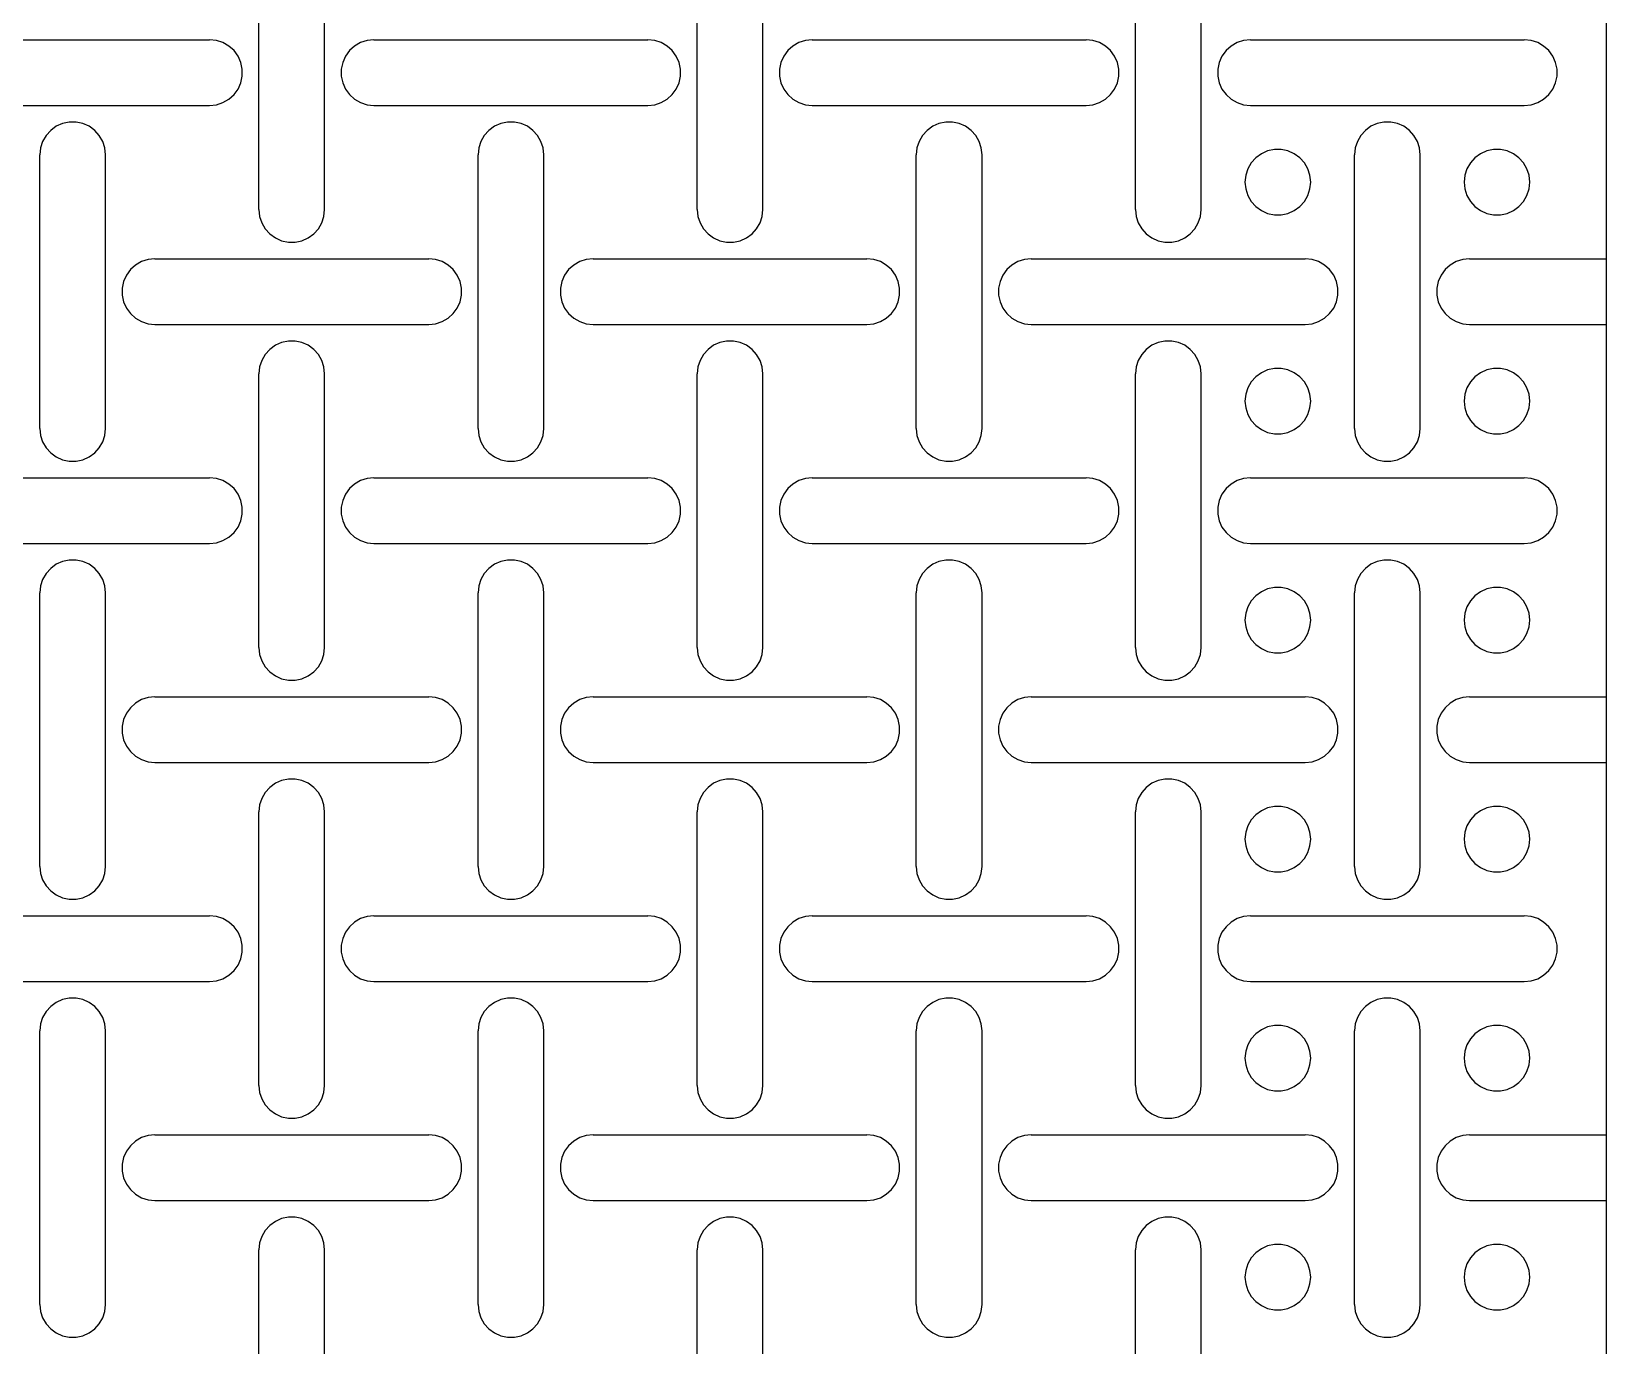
# Model space of a CAD drawing. Extents: x 88 to 484, y 87 to 768.
# Drawn here: x 280.7 to 484.5, y 262.8 to 432.8 of the extents above; entities that cross this region are included whole.
import ezdxf

# ---------------------------------------------------------------- set-up
doc = ezdxf.new("R2010")
doc.units = 0
doc.layers.get('0').update_dxf_attribs({"linetype": 'CONTINUOUS'})

msp = doc.modelspace()

# ---------------------------------------------------------------- linework, layer by layer
at = {"color": 1}
for points in [[(484.473614, 87.365814), (484.473614, 767.680576)], [(310.142958, 409.806661), (310.142958, 445.239719)], [(318.646891, 409.806661), (318.646891, 445.239719)], [(366.835855, 409.806661), (366.835855, 445.239719)], [(375.339787, 409.806661), (375.339787, 445.239719)], [(423.528751, 409.806661), (423.528751, 445.239719)], [(432.032684, 409.806661), (432.032684, 445.239719)], [(268.331947, 431.77516), (303.765005, 431.77516)], [(303.765005, 423.271228), (304.649037, 423.364137), (305.494437, 423.638825), (306.264252, 424.083275), (306.924836, 424.67807), (307.447316, 425.397207), (307.808869, 426.209262), (307.993684, 427.078736), (307.993684, 427.967644), (307.808869, 428.837118), (307.447316, 429.649173), (306.924836, 430.368311), (306.264252, 430.963105), (305.494437, 431.407555), (304.649037, 431.682243), (303.765005, 431.77516)], [(325.024844, 431.77516), (324.140812, 431.682243), (323.295412, 431.407555), (322.525597, 430.963105), (321.86502, 430.368311), (321.342532, 429.649173), (320.98098, 428.837118), (320.796172, 427.967644), (320.796172, 427.078736), (320.98098, 426.209262), (321.342532, 425.397207), (321.86502, 424.67807), (322.525597, 424.083275), (323.295412, 423.638825), (324.140812, 423.364137), (325.024844, 423.271228)], [(325.024844, 431.77516), (360.457901, 431.77516)], [(360.457901, 423.271228), (361.341941, 423.364137), (362.187333, 423.638825), (362.957148, 424.083275), (363.617733, 424.67807), (364.140213, 425.397207), (364.501765, 426.209262), (364.68658, 427.078736), (364.68658, 427.967644), (364.501765, 428.837118), (364.140213, 429.649173), (363.617733, 430.368311), (362.957148, 430.963105), (362.187333, 431.407555), (361.341941, 431.682243), (360.457901, 431.77516)], [(381.71774, 431.77516), (380.833708, 431.682243), (379.988308, 431.407555), (379.218494, 430.963105), (378.557916, 430.368311), (378.035429, 429.649173), (377.673877, 428.837118), (377.489069, 427.967644), (377.489069, 427.078736), (377.673877, 426.209262), (378.035429, 425.397207), (378.557916, 424.67807), (379.218494, 424.083275), (379.988308, 423.638825), (380.833708, 423.364137), (381.71774, 423.271228)], [(381.71774, 431.77516), (417.150805, 431.77516)], [(417.150805, 423.271228), (418.034838, 423.364137), (418.88023, 423.638825), (419.650045, 424.083275), (420.31063, 424.67807), (420.833117, 425.397207), (421.194662, 426.209262), (421.379477, 427.078736), (421.379477, 427.967644), (421.194662, 428.837118), (420.833117, 429.649173), (420.31063, 430.368311), (419.650045, 430.963105), (418.88023, 431.407555), (418.034838, 431.682243), (417.150805, 431.77516)], [(438.410637, 431.77516), (437.526605, 431.682243), (436.681205, 431.407555), (435.911398, 430.963105), (435.250813, 430.368311), (434.728326, 429.649173), (434.366781, 428.837118), (434.181966, 427.967644), (434.181966, 427.078736), (434.366781, 426.209262), (434.728326, 425.397207), (435.250813, 424.67807), (435.911398, 424.083275), (436.681205, 423.638825), (437.526605, 423.364137), (438.410637, 423.271228)], [(438.410637, 431.77516), (473.843702, 431.77516)], [(473.843702, 423.271228), (474.727734, 423.364137), (475.573127, 423.638825), (476.342941, 424.083275), (477.003526, 424.67807), (477.526014, 425.397207), (477.887558, 426.209262), (478.072373, 427.078736), (478.072373, 427.967644), (477.887558, 428.837118), (477.526014, 429.649173), (477.003526, 430.368311), (476.342941, 430.963105), (475.573127, 431.407555), (474.727734, 431.682243), (473.843702, 431.77516)], [(268.331947, 423.271228), (303.765005, 423.271228)], [(325.024844, 423.271228), (360.457901, 423.271228)], [(381.71774, 423.271228), (417.150805, 423.271228)], [(438.410637, 423.271228), (473.843702, 423.271228)], [(290.300446, 416.893274), (290.207529, 417.777307), (289.932841, 418.622706), (289.488391, 419.392514), (288.893596, 420.053098), (288.174459, 420.575586), (287.362404, 420.937131), (286.49293, 421.121946), (285.604022, 421.121946), (284.734548, 420.937131), (283.922493, 420.575586), (283.203356, 420.053098), (282.608561, 419.392514), (282.164111, 418.622706), (281.889423, 417.777307), (281.796506, 416.893274)], [(346.993343, 416.893274), (346.900425, 417.777307), (346.625738, 418.622706), (346.181288, 419.392514), (345.586493, 420.053098), (344.867356, 420.575586), (344.055301, 420.937131), (343.185826, 421.121946), (342.296919, 421.121946), (341.427444, 420.937131), (340.615389, 420.575586), (339.896252, 420.053098), (339.301457, 419.392514), (338.857007, 418.622706), (338.58232, 417.777307), (338.48941, 416.893274)], [(403.686239, 416.893274), (403.593322, 417.777307), (403.318634, 418.622706), (402.874184, 419.392514), (402.27939, 420.053098), (401.560252, 420.575586), (400.748205, 420.937131), (399.878723, 421.121946), (398.989823, 421.121946), (398.120341, 420.937131), (397.308286, 420.575586), (396.589149, 420.053098), (395.994354, 419.392514), (395.549904, 418.622706), (395.275217, 417.777307), (395.182307, 416.893274)], [(460.379136, 416.893274), (460.286218, 417.777307), (460.011531, 418.622706), (459.567081, 419.392514), (458.972294, 420.053098), (458.253149, 420.575586), (457.441102, 420.937131), (456.571619, 421.121946), (455.68272, 421.121946), (454.813237, 420.937131), (454.001183, 420.575586), (453.282045, 420.053098), (452.687258, 419.392514), (452.242801, 418.622706), (451.968121, 417.777307), (451.875203, 416.893274)], [(281.796506, 381.460209), (281.796506, 416.893274)], [(290.300446, 381.460209), (290.300446, 416.893274)], [(338.48941, 381.460209), (338.48941, 416.893274)], [(346.993343, 381.460209), (346.993343, 416.893274)], [(395.182307, 381.460209), (395.182307, 416.893274)], [(403.686239, 381.460209), (403.686239, 416.893274)], [(451.875203, 381.460209), (451.875203, 416.893274)], [(460.379136, 381.460209), (460.379136, 416.893274)], [(310.142958, 409.806661), (310.235875, 408.922629), (310.510563, 408.077229), (310.955013, 407.307414), (311.5498, 406.64683), (312.268945, 406.12435), (313.080992, 405.762797), (313.950474, 405.577982), (314.839374, 405.577982), (315.708856, 405.762797), (316.520911, 406.12435), (317.240048, 406.64683), (317.834836, 407.307414), (318.279293, 408.077229), (318.553973, 408.922629), (318.646891, 409.806661)], [(366.835855, 409.806661), (366.928772, 408.922629), (367.203459, 408.077229), (367.647909, 407.307414), (368.242704, 406.64683), (368.961841, 406.12435), (369.773896, 405.762797), (370.643371, 405.577982), (371.532271, 405.577982), (372.401753, 405.762797), (373.213808, 406.12435), (373.932945, 406.64683), (374.52774, 407.307414), (374.97219, 408.077229), (375.246877, 408.922629), (375.339787, 409.806661)], [(423.528751, 409.806661), (423.621669, 408.922629), (423.896356, 408.077229), (424.340806, 407.307414), (424.935601, 406.64683), (425.654738, 406.12435), (426.466793, 405.762797), (427.336268, 405.577982), (428.225175, 405.577982), (429.09465, 405.762797), (429.906704, 406.12435), (430.625842, 406.64683), (431.220637, 407.307414), (431.665086, 408.077229), (431.939774, 408.922629), (432.032684, 409.806661)], [(296.678392, 403.428708), (295.79436, 403.335791), (294.948967, 403.061111), (294.179152, 402.616653), (293.518568, 402.021866), (292.99608, 401.302729), (292.634535, 400.490674), (292.44972, 399.621192), (292.44972, 398.732292), (292.634535, 397.86281), (292.99608, 397.050762), (293.518568, 396.331618), (294.179152, 395.73683), (294.948967, 395.29238), (295.79436, 395.017693), (296.678392, 394.924775)], [(296.678392, 403.428708), (332.111457, 403.428708)], [(332.111457, 394.924775), (332.995489, 395.017693), (333.840889, 395.29238), (334.610696, 395.73683), (335.271281, 396.331618), (335.793768, 397.050762), (336.155313, 397.86281), (336.340128, 398.732292), (336.340128, 399.621192), (336.155313, 400.490674), (335.793768, 401.302729), (335.271281, 402.021866), (334.610696, 402.616653), (333.840889, 403.061111), (332.995489, 403.335791), (332.111457, 403.428708)], [(353.371296, 403.428708), (352.487256, 403.335791), (351.641864, 403.061111), (350.872049, 402.616653), (350.211464, 402.021866), (349.688977, 401.302729), (349.327432, 400.490674), (349.142617, 399.621192), (349.142617, 398.732292), (349.327432, 397.86281), (349.688977, 397.050762), (350.211464, 396.331618), (350.872049, 395.73683), (351.641864, 395.29238), (352.487256, 395.017693), (353.371296, 394.924775)], [(353.371296, 403.428708), (388.804353, 403.428708)], [(388.804353, 394.924775), (389.688386, 395.017693), (390.533785, 395.29238), (391.3036, 395.73683), (391.964178, 396.331618), (392.486665, 397.050762), (392.848217, 397.86281), (393.033025, 398.732292), (393.033025, 399.621192), (392.848217, 400.490674), (392.486665, 401.302729), (391.964178, 402.021866), (391.3036, 402.616653), (390.533785, 403.061111), (389.688386, 403.335791), (388.804353, 403.428708)], [(410.064192, 403.428708), (409.180153, 403.335791), (408.33476, 403.061111), (407.564946, 402.616653), (406.904361, 402.021866), (406.381881, 401.302729), (406.020329, 400.490674), (405.835514, 399.621192), (405.835514, 398.732292), (406.020329, 397.86281), (406.381881, 397.050762), (406.904361, 396.331618), (407.564946, 395.73683), (408.33476, 395.29238), (409.180153, 395.017693), (410.064192, 394.924775)], [(410.064192, 403.428708), (445.49725, 403.428708)], [(445.49725, 394.924775), (446.381282, 395.017693), (447.226682, 395.29238), (447.996497, 395.73683), (448.657082, 396.331618), (449.179561, 397.050762), (449.541114, 397.86281), (449.725929, 398.732292), (449.725929, 399.621192), (449.541114, 400.490674), (449.179561, 401.302729), (448.657082, 402.021866), (447.996497, 402.616653), (447.226682, 403.061111), (446.381282, 403.335791), (445.49725, 403.428708)], [(466.757089, 403.428708), (465.873057, 403.335791), (465.027657, 403.061111), (464.257842, 402.616653), (463.597257, 402.021866), (463.074778, 401.302729), (462.713225, 400.490674), (462.52841, 399.621192), (462.52841, 398.732292), (462.713225, 397.86281), (463.074778, 397.050762), (463.597257, 396.331618), (464.257842, 395.73683), (465.027657, 395.29238), (465.873057, 395.017693), (466.757089, 394.924775)], [(466.757089, 403.428708), (484.473614, 403.428708)], [(296.678392, 394.924775), (332.111457, 394.924775)], [(353.371296, 394.924775), (388.804353, 394.924775)], [(410.064192, 394.924775), (445.49725, 394.924775)], [(466.757089, 394.924775), (484.473614, 394.924775)], [(318.646891, 388.546822), (318.553973, 389.430855), (318.279293, 390.276254), (317.834836, 391.046069), (317.240048, 391.706654), (316.520911, 392.229134), (315.708856, 392.590686), (314.839374, 392.775501), (313.950474, 392.775501), (313.080992, 392.590686), (312.268945, 392.229134), (311.5498, 391.706654), (310.955013, 391.046069), (310.510563, 390.276254), (310.235875, 389.430855), (310.142958, 388.546822)], [(375.339787, 388.546822), (375.246877, 389.430855), (374.97219, 390.276254), (374.52774, 391.046069), (373.932945, 391.706654), (373.213808, 392.229134), (372.401753, 392.590686), (371.532271, 392.775501), (370.643371, 392.775501), (369.773896, 392.590686), (368.961841, 392.229134), (368.242704, 391.706654), (367.647909, 391.046069), (367.203459, 390.276254), (366.928772, 389.430855), (366.835855, 388.546822)], [(432.032684, 388.546822), (431.939774, 389.430855), (431.665086, 390.276254), (431.220637, 391.046069), (430.625842, 391.706654), (429.906704, 392.229134), (429.09465, 392.590686), (428.225175, 392.775501), (427.336268, 392.775501), (426.466793, 392.590686), (425.654738, 392.229134), (424.935601, 391.706654), (424.340806, 391.046069), (423.896356, 390.276254), (423.621669, 389.430855), (423.528751, 388.546822)], [(310.142958, 353.113765), (310.142958, 388.546822)], [(318.646891, 353.113765), (318.646891, 388.546822)], [(366.835855, 353.113765), (366.835855, 388.546822)], [(375.339787, 353.113765), (375.339787, 388.546822)], [(423.528751, 353.113765), (423.528751, 388.546822)], [(432.032684, 353.113765), (432.032684, 388.546822)], [(281.796506, 381.460209), (281.889423, 380.576177), (282.164111, 379.730785), (282.608561, 378.96097), (283.203356, 378.300385), (283.922493, 377.777898), (284.734548, 377.416353), (285.604022, 377.231538), (286.49293, 377.231538), (287.362404, 377.416353), (288.174459, 377.777898), (288.893596, 378.300385), (289.488391, 378.96097), (289.932841, 379.730785), (290.207529, 380.576177), (290.300446, 381.460209)], [(338.48941, 381.460209), (338.58232, 380.576177), (338.857007, 379.730785), (339.301457, 378.96097), (339.896252, 378.300385), (340.615389, 377.777898), (341.427444, 377.416353), (342.296919, 377.231538), (343.185826, 377.231538), (344.055301, 377.416353), (344.867356, 377.777898), (345.586493, 378.300385), (346.181288, 378.96097), (346.625738, 379.730785), (346.900425, 380.576177), (346.993343, 381.460209)], [(395.182307, 381.460209), (395.275217, 380.576177), (395.549904, 379.730785), (395.994354, 378.96097), (396.589149, 378.300385), (397.308286, 377.777898), (398.120341, 377.416353), (398.989823, 377.231538), (399.878723, 377.231538), (400.748205, 377.416353), (401.560252, 377.777898), (402.27939, 378.300385), (402.874184, 378.96097), (403.318634, 379.730785), (403.593322, 380.576177), (403.686239, 381.460209)], [(451.875203, 381.460209), (451.968121, 380.576177), (452.242801, 379.730785), (452.687258, 378.96097), (453.282045, 378.300385), (454.001183, 377.777898), (454.813237, 377.416353), (455.68272, 377.231538), (456.571619, 377.231538), (457.441102, 377.416353), (458.253149, 377.777898), (458.972294, 378.300385), (459.567081, 378.96097), (460.011531, 379.730785), (460.286218, 380.576177), (460.379136, 381.460209)], [(268.331947, 375.082264), (303.765005, 375.082264)], [(303.765005, 366.578323), (304.649037, 366.671241), (305.494437, 366.945928), (306.264252, 367.390378), (306.924836, 367.985173), (307.447316, 368.70431), (307.808869, 369.516365), (307.993684, 370.38584), (307.993684, 371.274747), (307.808869, 372.144222), (307.447316, 372.956277), (306.924836, 373.675414), (306.264252, 374.270209), (305.494437, 374.714659), (304.649037, 374.989346), (303.765005, 375.082264)], [(325.024844, 375.082264), (324.140812, 374.989346), (323.295412, 374.714659), (322.525597, 374.270209), (321.86502, 373.675414), (321.342532, 372.956277), (320.98098, 372.144222), (320.796172, 371.274747), (320.796172, 370.38584), (320.98098, 369.516365), (321.342532, 368.70431), (321.86502, 367.985173), (322.525597, 367.390378), (323.295412, 366.945928), (324.140812, 366.671241), (325.024844, 366.578323)], [(325.024844, 375.082264), (360.457901, 375.082264)], [(360.457901, 366.578323), (361.341941, 366.671241), (362.187333, 366.945928), (362.957148, 367.390378), (363.617733, 367.985173), (364.140213, 368.70431), (364.501765, 369.516365), (364.68658, 370.38584), (364.68658, 371.274747), (364.501765, 372.144222), (364.140213, 372.956277), (363.617733, 373.675414), (362.957148, 374.270209), (362.187333, 374.714659), (361.341941, 374.989346), (360.457901, 375.082264)], [(381.71774, 375.082264), (380.833708, 374.989346), (379.988308, 374.714659), (379.218494, 374.270209), (378.557916, 373.675414), (378.035429, 372.956277), (377.673877, 372.144222), (377.489069, 371.274747), (377.489069, 370.38584), (377.673877, 369.516365), (378.035429, 368.70431), (378.557916, 367.985173), (379.218494, 367.390378), (379.988308, 366.945928), (380.833708, 366.671241), (381.71774, 366.578323)], [(381.71774, 375.082264), (417.150805, 375.082264)], [(417.150805, 366.578323), (418.034838, 366.671241), (418.88023, 366.945928), (419.650045, 367.390378), (420.31063, 367.985173), (420.833117, 368.70431), (421.194662, 369.516365), (421.379477, 370.38584), (421.379477, 371.274747), (421.194662, 372.144222), (420.833117, 372.956277), (420.31063, 373.675414), (419.650045, 374.270209), (418.88023, 374.714659), (418.034838, 374.989346), (417.150805, 375.082264)], [(438.410637, 375.082264), (437.526605, 374.989346), (436.681205, 374.714659), (435.911398, 374.270209), (435.250813, 373.675414), (434.728326, 372.956277), (434.366781, 372.144222), (434.181966, 371.274747), (434.181966, 370.38584), (434.366781, 369.516365), (434.728326, 368.70431), (435.250813, 367.985173), (435.911398, 367.390378), (436.681205, 366.945928), (437.526605, 366.671241), (438.410637, 366.578323)], [(438.410637, 375.082264), (473.843702, 375.082264)], [(473.843702, 366.578323), (474.727734, 366.671241), (475.573127, 366.945928), (476.342941, 367.390378), (477.003526, 367.985173), (477.526014, 368.70431), (477.887558, 369.516365), (478.072373, 370.38584), (478.072373, 371.274747), (477.887558, 372.144222), (477.526014, 372.956277), (477.003526, 373.675414), (476.342941, 374.270209), (475.573127, 374.714659), (474.727734, 374.989346), (473.843702, 375.082264)], [(268.331947, 366.578323), (303.765005, 366.578323)], [(325.024844, 366.578323), (360.457901, 366.578323)], [(381.71774, 366.578323), (417.150805, 366.578323)], [(438.410637, 366.578323), (473.843702, 366.578323)], [(290.300446, 360.200378), (290.207529, 361.08441), (289.932841, 361.92981), (289.488391, 362.699617), (288.893596, 363.360202), (288.174459, 363.882689), (287.362404, 364.244234), (286.49293, 364.429049), (285.604022, 364.429049), (284.734548, 364.244234), (283.922493, 363.882689), (283.203356, 363.360202), (282.608561, 362.699617), (282.164111, 361.92981), (281.889423, 361.08441), (281.796506, 360.200378)], [(346.993343, 360.200378), (346.900425, 361.08441), (346.625738, 361.92981), (346.181288, 362.699617), (345.586493, 363.360202), (344.867356, 363.882689), (344.055301, 364.244234), (343.185826, 364.429049), (342.296919, 364.429049), (341.427444, 364.244234), (340.615389, 363.882689), (339.896252, 363.360202), (339.301457, 362.699617), (338.857007, 361.92981), (338.58232, 361.08441), (338.48941, 360.200378)], [(403.686239, 360.200378), (403.593322, 361.08441), (403.318634, 361.92981), (402.874184, 362.699617), (402.27939, 363.360202), (401.560252, 363.882689), (400.748205, 364.244234), (399.878723, 364.429049), (398.989823, 364.429049), (398.120341, 364.244234), (397.308286, 363.882689), (396.589149, 363.360202), (395.994354, 362.699617), (395.549904, 361.92981), (395.275217, 361.08441), (395.182307, 360.200378)], [(460.379136, 360.200378), (460.286218, 361.08441), (460.011531, 361.92981), (459.567081, 362.699617), (458.972294, 363.360202), (458.253149, 363.882689), (457.441102, 364.244234), (456.571619, 364.429049), (455.68272, 364.429049), (454.813237, 364.244234), (454.001183, 363.882689), (453.282045, 363.360202), (452.687258, 362.699617), (452.242801, 361.92981), (451.968121, 361.08441), (451.875203, 360.200378)], [(281.796506, 324.767313), (281.796506, 360.200378)], [(290.300446, 324.767313), (290.300446, 360.200378)], [(338.48941, 324.767313), (338.48941, 360.200378)], [(346.993343, 324.767313), (346.993343, 360.200378)], [(395.182307, 324.767313), (395.182307, 360.200378)], [(403.686239, 324.767313), (403.686239, 360.200378)], [(451.875203, 324.767313), (451.875203, 360.200378)], [(460.379136, 324.767313), (460.379136, 360.200378)], [(310.142958, 353.113765), (310.235875, 352.229732), (310.510563, 351.384333), (310.955013, 350.614518), (311.5498, 349.953933), (312.268945, 349.431453), (313.080992, 349.069901), (313.950474, 348.885086), (314.839374, 348.885086), (315.708856, 349.069901), (316.520911, 349.431453), (317.240048, 349.953933), (317.834836, 350.614518), (318.279293, 351.384333), (318.553973, 352.229732), (318.646891, 353.113765)], [(366.835855, 353.113765), (366.928772, 352.229732), (367.203459, 351.384333), (367.647909, 350.614518), (368.242704, 349.953933), (368.961841, 349.431453), (369.773896, 349.069901), (370.643371, 348.885086), (371.532271, 348.885086), (372.401753, 349.069901), (373.213808, 349.431453), (373.932945, 349.953933), (374.52774, 350.614518), (374.97219, 351.384333), (375.246877, 352.229732), (375.339787, 353.113765)], [(423.528751, 353.113765), (423.621669, 352.229732), (423.896356, 351.384333), (424.340806, 350.614518), (424.935601, 349.953933), (425.654738, 349.431453), (426.466793, 349.069901), (427.336268, 348.885086), (428.225175, 348.885086), (429.09465, 349.069901), (429.906704, 349.431453), (430.625842, 349.953933), (431.220637, 350.614518), (431.665086, 351.384333), (431.939774, 352.229732), (432.032684, 353.113765)], [(296.678392, 346.735811), (295.79436, 346.642894), (294.948967, 346.368207), (294.179152, 345.923757), (293.518568, 345.328969), (292.99608, 344.609832), (292.634535, 343.797777), (292.44972, 342.928295), (292.44972, 342.039395), (292.634535, 341.169913), (292.99608, 340.357858), (293.518568, 339.638721), (294.179152, 339.043934), (294.948967, 338.599476), (295.79436, 338.324796), (296.678392, 338.231879)], [(296.678392, 346.735811), (332.111457, 346.735811)], [(332.111457, 338.231879), (332.995489, 338.324796), (333.840889, 338.599476), (334.610696, 339.043934), (335.271281, 339.638721), (335.793768, 340.357858), (336.155313, 341.169913), (336.340128, 342.039395), (336.340128, 342.928295), (336.155313, 343.797777), (335.793768, 344.609832), (335.271281, 345.328969), (334.610696, 345.923757), (333.840889, 346.368207), (332.995489, 346.642894), (332.111457, 346.735811)], [(353.371296, 346.735811), (352.487256, 346.642894), (351.641864, 346.368207), (350.872049, 345.923757), (350.211464, 345.328969), (349.688977, 344.609832), (349.327432, 343.797777), (349.142617, 342.928295), (349.142617, 342.039395), (349.327432, 341.169913), (349.688977, 340.357858), (350.211464, 339.638721), (350.872049, 339.043934), (351.641864, 338.599476), (352.487256, 338.324796), (353.371296, 338.231879)], [(353.371296, 346.735811), (388.804353, 346.735811)], [(388.804353, 338.231879), (389.688386, 338.324796), (390.533785, 338.599476), (391.3036, 339.043934), (391.964178, 339.638721), (392.486665, 340.357858), (392.848217, 341.169913), (393.033025, 342.039395), (393.033025, 342.928295), (392.848217, 343.797777), (392.486665, 344.609832), (391.964178, 345.328969), (391.3036, 345.923757), (390.533785, 346.368207), (389.688386, 346.642894), (388.804353, 346.735811)], [(410.064192, 346.735811), (409.180153, 346.642894), (408.33476, 346.368207), (407.564946, 345.923757), (406.904361, 345.328969), (406.381881, 344.609832), (406.020329, 343.797777), (405.835514, 342.928295), (405.835514, 342.039395), (406.020329, 341.169913), (406.381881, 340.357858), (406.904361, 339.638721), (407.564946, 339.043934), (408.33476, 338.599476), (409.180153, 338.324796), (410.064192, 338.231879)], [(410.064192, 346.735811), (445.49725, 346.735811)], [(445.49725, 338.231879), (446.381282, 338.324796), (447.226682, 338.599476), (447.996497, 339.043934), (448.657082, 339.638721), (449.179561, 340.357858), (449.541114, 341.169913), (449.725929, 342.039395), (449.725929, 342.928295), (449.541114, 343.797777), (449.179561, 344.609832), (448.657082, 345.328969), (447.996497, 345.923757), (447.226682, 346.368207), (446.381282, 346.642894), (445.49725, 346.735811)], [(466.757089, 346.735811), (465.873057, 346.642894), (465.027657, 346.368207), (464.257842, 345.923757), (463.597257, 345.328969), (463.074778, 344.609832), (462.713225, 343.797777), (462.52841, 342.928295), (462.52841, 342.039395), (462.713225, 341.169913), (463.074778, 340.357858), (463.597257, 339.638721), (464.257842, 339.043934), (465.027657, 338.599476), (465.873057, 338.324796), (466.757089, 338.231879)], [(466.757089, 346.735811), (484.473614, 346.735811)], [(296.678392, 338.231879), (332.111457, 338.231879)], [(353.371296, 338.231879), (388.804353, 338.231879)], [(410.064192, 338.231879), (445.49725, 338.231879)], [(466.757089, 338.231879), (484.473614, 338.231879)], [(318.646891, 331.853926), (318.553973, 332.737958), (318.279293, 333.583358), (317.834836, 334.353172), (317.240048, 335.013757), (316.520911, 335.536237), (315.708856, 335.89779), (314.839374, 336.082604), (313.950474, 336.082604), (313.080992, 335.89779), (312.268945, 335.536237), (311.5498, 335.013757), (310.955013, 334.353172), (310.510563, 333.583358), (310.235875, 332.737958), (310.142958, 331.853926)], [(375.339787, 331.853926), (375.246877, 332.737958), (374.97219, 333.583358), (374.52774, 334.353172), (373.932945, 335.013757), (373.213808, 335.536237), (372.401753, 335.89779), (371.532271, 336.082604), (370.643371, 336.082604), (369.773896, 335.89779), (368.961841, 335.536237), (368.242704, 335.013757), (367.647909, 334.353172), (367.203459, 333.583358), (366.928772, 332.737958), (366.835855, 331.853926)], [(432.032684, 331.853926), (431.939774, 332.737958), (431.665086, 333.583358), (431.220637, 334.353172), (430.625842, 335.013757), (429.906704, 335.536237), (429.09465, 335.89779), (428.225175, 336.082604), (427.336268, 336.082604), (426.466793, 335.89779), (425.654738, 335.536237), (424.935601, 335.013757), (424.340806, 334.353172), (423.896356, 333.583358), (423.621669, 332.737958), (423.528751, 331.853926)], [(310.142958, 296.420868), (310.142958, 331.853926)], [(318.646891, 296.420868), (318.646891, 331.853926)], [(366.835855, 296.420868), (366.835855, 331.853926)], [(375.339787, 296.420868), (375.339787, 331.853926)], [(423.528751, 296.420868), (423.528751, 331.853926)], [(432.032684, 296.420868), (432.032684, 331.853926)], [(281.796506, 324.767313), (281.889423, 323.88328), (282.164111, 323.037881), (282.608561, 322.268073), (283.203356, 321.607489), (283.922493, 321.085001), (284.734548, 320.723456), (285.604022, 320.538641), (286.49293, 320.538641), (287.362404, 320.723456), (288.174459, 321.085001), (288.893596, 321.607489), (289.488391, 322.268073), (289.932841, 323.037881), (290.207529, 323.88328), (290.300446, 324.767313)], [(338.48941, 324.767313), (338.58232, 323.88328), (338.857007, 323.037881), (339.301457, 322.268073), (339.896252, 321.607489), (340.615389, 321.085001), (341.427444, 320.723456), (342.296919, 320.538641), (343.185826, 320.538641), (344.055301, 320.723456), (344.867356, 321.085001), (345.586493, 321.607489), (346.181288, 322.268073), (346.625738, 323.037881), (346.900425, 323.88328), (346.993343, 324.767313)], [(395.182307, 324.767313), (395.275217, 323.88328), (395.549904, 323.037881), (395.994354, 322.268073), (396.589149, 321.607489), (397.308286, 321.085001), (398.120341, 320.723456), (398.989823, 320.538641), (399.878723, 320.538641), (400.748205, 320.723456), (401.560252, 321.085001), (402.27939, 321.607489), (402.874184, 322.268073), (403.318634, 323.037881), (403.593322, 323.88328), (403.686239, 324.767313)], [(451.875203, 324.767313), (451.968121, 323.88328), (452.242801, 323.037881), (452.687258, 322.268073), (453.282045, 321.607489), (454.001183, 321.085001), (454.813237, 320.723456), (455.68272, 320.538641), (456.571619, 320.538641), (457.441102, 320.723456), (458.253149, 321.085001), (458.972294, 321.607489), (459.567081, 322.268073), (460.011531, 323.037881), (460.286218, 323.88328), (460.379136, 324.767313)], [(268.331947, 318.389367), (303.765005, 318.389367)], [(303.765005, 309.885427), (304.649037, 309.978344), (305.494437, 310.253032), (306.264252, 310.697482), (306.924836, 311.292276), (307.447316, 312.011414), (307.808869, 312.823469), (307.993684, 313.692943), (307.993684, 314.581851), (307.808869, 315.451325), (307.447316, 316.26338), (306.924836, 316.982517), (306.264252, 317.577312), (305.494437, 318.021762), (304.649037, 318.296449), (303.765005, 318.389367)], [(325.024844, 318.389367), (324.140812, 318.296449), (323.295412, 318.021762), (322.525597, 317.577312), (321.86502, 316.982517), (321.342532, 316.26338), (320.98098, 315.451325), (320.796172, 314.581851), (320.796172, 313.692943), (320.98098, 312.823469), (321.342532, 312.011414), (321.86502, 311.292276), (322.525597, 310.697482), (323.295412, 310.253032), (324.140812, 309.978344), (325.024844, 309.885427)], [(325.024844, 318.389367), (360.457901, 318.389367)], [(360.457901, 309.885427), (361.341941, 309.978344), (362.187333, 310.253032), (362.957148, 310.697482), (363.617733, 311.292276), (364.140213, 312.011414), (364.501765, 312.823469), (364.68658, 313.692943), (364.68658, 314.581851), (364.501765, 315.451325), (364.140213, 316.26338), (363.617733, 316.982517), (362.957148, 317.577312), (362.187333, 318.021762), (361.341941, 318.296449), (360.457901, 318.389367)], [(381.71774, 318.389367), (380.833708, 318.296449), (379.988308, 318.021762), (379.218494, 317.577312), (378.557916, 316.982517), (378.035429, 316.26338), (377.673877, 315.451325), (377.489069, 314.581851), (377.489069, 313.692943), (377.673877, 312.823469), (378.035429, 312.011414), (378.557916, 311.292276), (379.218494, 310.697482), (379.988308, 310.253032), (380.833708, 309.978344), (381.71774, 309.885427)], [(381.71774, 318.389367), (417.150805, 318.389367)], [(417.150805, 309.885427), (418.034838, 309.978344), (418.88023, 310.253032), (419.650045, 310.697482), (420.31063, 311.292276), (420.833117, 312.011414), (421.194662, 312.823469), (421.379477, 313.692943), (421.379477, 314.581851), (421.194662, 315.451325), (420.833117, 316.26338), (420.31063, 316.982517), (419.650045, 317.577312), (418.88023, 318.021762), (418.034838, 318.296449), (417.150805, 318.389367)], [(438.410637, 318.389367), (437.526605, 318.296449), (436.681205, 318.021762), (435.911398, 317.577312), (435.250813, 316.982517), (434.728326, 316.26338), (434.366781, 315.451325), (434.181966, 314.581851), (434.181966, 313.692943), (434.366781, 312.823469), (434.728326, 312.011414), (435.250813, 311.292276), (435.911398, 310.697482), (436.681205, 310.253032), (437.526605, 309.978344), (438.410637, 309.885427)], [(438.410637, 318.389367), (473.843702, 318.389367)], [(473.843702, 309.885427), (474.727734, 309.978344), (475.573127, 310.253032), (476.342941, 310.697482), (477.003526, 311.292276), (477.526014, 312.011414), (477.887558, 312.823469), (478.072373, 313.692943), (478.072373, 314.581851), (477.887558, 315.451325), (477.526014, 316.26338), (477.003526, 316.982517), (476.342941, 317.577312), (475.573127, 318.021762), (474.727734, 318.296449), (473.843702, 318.389367)], [(268.331947, 309.885427), (303.765005, 309.885427)], [(325.024844, 309.885427), (360.457901, 309.885427)], [(381.71774, 309.885427), (417.150805, 309.885427)], [(438.410637, 309.885427), (473.843702, 309.885427)], [(290.300446, 303.507481), (290.207529, 304.391513), (289.932841, 305.236906), (289.488391, 306.00672), (288.893596, 306.667305), (288.174459, 307.189793), (287.362404, 307.551337), (286.49293, 307.736152), (285.604022, 307.736152), (284.734548, 307.551337), (283.922493, 307.189793), (283.203356, 306.667305), (282.608561, 306.00672), (282.164111, 305.236906), (281.889423, 304.391513), (281.796506, 303.507481)], [(346.993343, 303.507481), (346.900425, 304.391513), (346.625738, 305.236906), (346.181288, 306.00672), (345.586493, 306.667305), (344.867356, 307.189793), (344.055301, 307.551337), (343.185826, 307.736152), (342.296919, 307.736152), (341.427444, 307.551337), (340.615389, 307.189793), (339.896252, 306.667305), (339.301457, 306.00672), (338.857007, 305.236906), (338.58232, 304.391513), (338.48941, 303.507481)], [(403.686239, 303.507481), (403.593322, 304.391513), (403.318634, 305.236906), (402.874184, 306.00672), (402.27939, 306.667305), (401.560252, 307.189793), (400.748205, 307.551337), (399.878723, 307.736152), (398.989823, 307.736152), (398.120341, 307.551337), (397.308286, 307.189793), (396.589149, 306.667305), (395.994354, 306.00672), (395.549904, 305.236906), (395.275217, 304.391513), (395.182307, 303.507481)], [(460.379136, 303.507481), (460.286218, 304.391513), (460.011531, 305.236906), (459.567081, 306.00672), (458.972294, 306.667305), (458.253149, 307.189793), (457.441102, 307.551337), (456.571619, 307.736152), (455.68272, 307.736152), (454.813237, 307.551337), (454.001183, 307.189793), (453.282045, 306.667305), (452.687258, 306.00672), (452.242801, 305.236906), (451.968121, 304.391513), (451.875203, 303.507481)], [(281.796506, 268.074416), (281.796506, 303.507481)], [(290.300446, 268.074416), (290.300446, 303.507481)], [(338.48941, 268.074416), (338.48941, 303.507481)], [(346.993343, 268.074416), (346.993343, 303.507481)], [(395.182307, 268.074416), (395.182307, 303.507481)], [(403.686239, 268.074416), (403.686239, 303.507481)], [(451.875203, 268.074416), (451.875203, 303.507481)], [(460.379136, 268.074416), (460.379136, 303.507481)], [(310.142958, 296.420868), (310.235875, 295.536828), (310.510563, 294.691436), (310.955013, 293.921621), (311.5498, 293.261036), (312.268945, 292.738557), (313.080992, 292.377004), (313.950474, 292.192189), (314.839374, 292.192189), (315.708856, 292.377004), (316.520911, 292.738557), (317.240048, 293.261036), (317.834836, 293.921621), (318.279293, 294.691436), (318.553973, 295.536828), (318.646891, 296.420868)], [(366.835855, 296.420868), (366.928772, 295.536828), (367.203459, 294.691436), (367.647909, 293.921621), (368.242704, 293.261036), (368.961841, 292.738557), (369.773896, 292.377004), (370.643371, 292.192189), (371.532271, 292.192189), (372.401753, 292.377004), (373.213808, 292.738557), (373.932945, 293.261036), (374.52774, 293.921621), (374.97219, 294.691436), (375.246877, 295.536828), (375.339787, 296.420868)], [(423.528751, 296.420868), (423.621669, 295.536828), (423.896356, 294.691436), (424.340806, 293.921621), (424.935601, 293.261036), (425.654738, 292.738557), (426.466793, 292.377004), (427.336268, 292.192189), (428.225175, 292.192189), (429.09465, 292.377004), (429.906704, 292.738557), (430.625842, 293.261036), (431.220637, 293.921621), (431.665086, 294.691436), (431.939774, 295.536828), (432.032684, 296.420868)], [(296.678392, 290.042915), (295.79436, 289.949997), (294.948967, 289.67531), (294.179152, 289.23086), (293.518568, 288.636065), (292.99608, 287.916928), (292.634535, 287.104881), (292.44972, 286.235398), (292.44972, 285.346499), (292.634535, 284.477016), (292.99608, 283.664962), (293.518568, 282.945824), (294.179152, 282.351037), (294.948967, 281.90658), (295.79436, 281.631892), (296.678392, 281.538982)], [(296.678392, 290.042915), (332.111457, 290.042915)], [(332.111457, 281.538982), (332.995489, 281.631892), (333.840889, 281.90658), (334.610696, 282.351037), (335.271281, 282.945824), (335.793768, 283.664962), (336.155313, 284.477016), (336.340128, 285.346499), (336.340128, 286.235398), (336.155313, 287.104881), (335.793768, 287.916928), (335.271281, 288.636065), (334.610696, 289.23086), (333.840889, 289.67531), (332.995489, 289.949997), (332.111457, 290.042915)], [(353.371296, 290.042915), (352.487256, 289.949997), (351.641864, 289.67531), (350.872049, 289.23086), (350.211464, 288.636065), (349.688977, 287.916928), (349.327432, 287.104881), (349.142617, 286.235398), (349.142617, 285.346499), (349.327432, 284.477016), (349.688977, 283.664962), (350.211464, 282.945824), (350.872049, 282.351037), (351.641864, 281.90658), (352.487256, 281.631892), (353.371296, 281.538982)], [(353.371296, 290.042915), (388.804353, 290.042915)], [(388.804353, 281.538982), (389.688386, 281.631892), (390.533785, 281.90658), (391.3036, 282.351037), (391.964178, 282.945824), (392.486665, 283.664962), (392.848217, 284.477016), (393.033025, 285.346499), (393.033025, 286.235398), (392.848217, 287.104881), (392.486665, 287.916928), (391.964178, 288.636065), (391.3036, 289.23086), (390.533785, 289.67531), (389.688386, 289.949997), (388.804353, 290.042915)], [(410.064192, 290.042915), (409.180153, 289.949997), (408.33476, 289.67531), (407.564946, 289.23086), (406.904361, 288.636065), (406.381881, 287.916928), (406.020329, 287.104881), (405.835514, 286.235398), (405.835514, 285.346499), (406.020329, 284.477016), (406.381881, 283.664962), (406.904361, 282.945824), (407.564946, 282.351037), (408.33476, 281.90658), (409.180153, 281.631892), (410.064192, 281.538982)], [(410.064192, 290.042915), (445.49725, 290.042915)], [(445.49725, 281.538982), (446.381282, 281.631892), (447.226682, 281.90658), (447.996497, 282.351037), (448.657082, 282.945824), (449.179561, 283.664962), (449.541114, 284.477016), (449.725929, 285.346499), (449.725929, 286.235398), (449.541114, 287.104881), (449.179561, 287.916928), (448.657082, 288.636065), (447.996497, 289.23086), (447.226682, 289.67531), (446.381282, 289.949997), (445.49725, 290.042915)], [(466.757089, 290.042915), (465.873057, 289.949997), (465.027657, 289.67531), (464.257842, 289.23086), (463.597257, 288.636065), (463.074778, 287.916928), (462.713225, 287.104881), (462.52841, 286.235398), (462.52841, 285.346499), (462.713225, 284.477016), (463.074778, 283.664962), (463.597257, 282.945824), (464.257842, 282.351037), (465.027657, 281.90658), (465.873057, 281.631892), (466.757089, 281.538982)], [(466.757089, 290.042915), (484.473614, 290.042915)], [(296.678392, 281.538982), (332.111457, 281.538982)], [(353.371296, 281.538982), (388.804353, 281.538982)], [(410.064192, 281.538982), (445.49725, 281.538982)], [(466.757089, 281.538982), (484.473614, 281.538982)], [(318.646891, 275.161029), (318.553973, 276.045061), (318.279293, 276.890461), (317.834836, 277.660276), (317.240048, 278.320853), (316.520911, 278.843341), (315.708856, 279.204893), (314.839374, 279.3897), (313.950474, 279.3897), (313.080992, 279.204893), (312.268945, 278.843341), (311.5498, 278.320853), (310.955013, 277.660276), (310.510563, 276.890461), (310.235875, 276.045061), (310.142958, 275.161029)], [(375.339787, 275.161029), (375.246877, 276.045061), (374.97219, 276.890461), (374.52774, 277.660276), (373.932945, 278.320853), (373.213808, 278.843341), (372.401753, 279.204893), (371.532271, 279.3897), (370.643371, 279.3897), (369.773896, 279.204893), (368.961841, 278.843341), (368.242704, 278.320853), (367.647909, 277.660276), (367.203459, 276.890461), (366.928772, 276.045061), (366.835855, 275.161029)], [(432.032684, 275.161029), (431.939774, 276.045061), (431.665086, 276.890461), (431.220637, 277.660276), (430.625842, 278.320853), (429.906704, 278.843341), (429.09465, 279.204893), (428.225175, 279.3897), (427.336268, 279.3897), (426.466793, 279.204893), (425.654738, 278.843341), (424.935601, 278.320853), (424.340806, 277.660276), (423.896356, 276.890461), (423.621669, 276.045061), (423.528751, 275.161029)], [(310.142958, 239.727972), (310.142958, 275.161029)], [(318.646891, 239.727972), (318.646891, 275.161029)], [(366.835855, 239.727972), (366.835855, 275.161029)], [(375.339787, 239.727972), (375.339787, 275.161029)], [(423.528751, 239.727972), (423.528751, 275.161029)], [(432.032684, 239.727972), (432.032684, 275.161029)], [(281.796506, 268.074416), (281.889423, 267.190384), (282.164111, 266.344984), (282.608561, 265.575177), (283.203356, 264.914592), (283.922493, 264.392105), (284.734548, 264.030552), (285.604022, 263.845745), (286.49293, 263.845745), (287.362404, 264.030552), (288.174459, 264.392105), (288.893596, 264.914592), (289.488391, 265.575177), (289.932841, 266.344984), (290.207529, 267.190384), (290.300446, 268.074416)], [(338.48941, 268.074416), (338.58232, 267.190384), (338.857007, 266.344984), (339.301457, 265.575177), (339.896252, 264.914592), (340.615389, 264.392105), (341.427444, 264.030552), (342.296919, 263.845745), (343.185826, 263.845745), (344.055301, 264.030552), (344.867356, 264.392105), (345.586493, 264.914592), (346.181288, 265.575177), (346.625738, 266.344984), (346.900425, 267.190384), (346.993343, 268.074416)], [(395.182307, 268.074416), (395.275217, 267.190384), (395.549904, 266.344984), (395.994354, 265.575177), (396.589149, 264.914592), (397.308286, 264.392105), (398.120341, 264.030552), (398.989823, 263.845745), (399.878723, 263.845745), (400.748205, 264.030552), (401.560252, 264.392105), (402.27939, 264.914592), (402.874184, 265.575177), (403.318634, 266.344984), (403.593322, 267.190384), (403.686239, 268.074416)], [(451.875203, 268.074416), (451.968121, 267.190384), (452.242801, 266.344984), (452.687258, 265.575177), (453.282045, 264.914592), (454.001183, 264.392105), (454.813237, 264.030552), (455.68272, 263.845745), (456.571619, 263.845745), (457.441102, 264.030552), (458.253149, 264.392105), (458.972294, 264.914592), (459.567081, 265.575177), (460.011531, 266.344984), (460.286218, 267.190384), (460.379136, 268.074416)]]:
    msp.add_lwpolyline(points, dxfattribs=at)
for points in [[(446.20591, 413.349968), (446.113, 414.234), (445.838312, 415.0794), (445.393855, 415.849207), (444.799068, 416.509792), (444.07993, 417.032279), (443.267876, 417.393832), (442.398393, 417.578639), (441.509494, 417.578639), (440.640011, 417.393832), (439.827964, 417.032279), (439.108827, 416.509792), (438.514032, 415.849207), (438.069582, 415.0794), (437.794895, 414.234), (437.701977, 413.349968), (437.794895, 412.465936), (438.069582, 411.620536), (438.514032, 410.850721), (439.108827, 410.190136), (439.827964, 409.667656), (440.640011, 409.306104), (441.509494, 409.121289), (442.398393, 409.121289), (443.267876, 409.306104), (444.07993, 409.667656), (444.799068, 410.190136), (445.393855, 410.850721), (445.838312, 411.620536), (446.113, 412.465936)], [(474.552362, 413.349968), (474.459444, 414.234), (474.184757, 415.0794), (473.740307, 415.849207), (473.145512, 416.509792), (472.426375, 417.032279), (471.61432, 417.393832), (470.744845, 417.578639), (469.855938, 417.578639), (468.986463, 417.393832), (468.174409, 417.032279), (467.455271, 416.509792), (466.860477, 415.849207), (466.416027, 415.0794), (466.141339, 414.234), (466.048429, 413.349968), (466.141339, 412.465936), (466.416027, 411.620536), (466.860477, 410.850721), (467.455271, 410.190136), (468.174409, 409.667656), (468.986463, 409.306104), (469.855938, 409.121289), (470.744845, 409.121289), (471.61432, 409.306104), (472.426375, 409.667656), (473.145512, 410.190136), (473.740307, 410.850721), (474.184757, 411.620536), (474.459444, 412.465936)], [(446.20591, 385.003516), (446.113, 385.887548), (445.838312, 386.732948), (445.393855, 387.502763), (444.799068, 388.163347), (444.07993, 388.685827), (443.267876, 389.04738), (442.398393, 389.232195), (441.509494, 389.232195), (440.640011, 389.04738), (439.827964, 388.685827), (439.108827, 388.163347), (438.514032, 387.502763), (438.069582, 386.732948), (437.794895, 385.887548), (437.701977, 385.003516), (437.794895, 384.119484), (438.069582, 383.274084), (438.514032, 382.504276), (439.108827, 381.843692), (439.827964, 381.321204), (440.640011, 380.959659), (441.509494, 380.774844), (442.398393, 380.774844), (443.267876, 380.959659), (444.07993, 381.321204), (444.799068, 381.843692), (445.393855, 382.504276), (445.838312, 383.274084), (446.113, 384.119484)], [(474.552362, 385.003516), (474.459444, 385.887548), (474.184757, 386.732948), (473.740307, 387.502763), (473.145512, 388.163347), (472.426375, 388.685827), (471.61432, 389.04738), (470.744845, 389.232195), (469.855938, 389.232195), (468.986463, 389.04738), (468.174409, 388.685827), (467.455271, 388.163347), (466.860477, 387.502763), (466.416027, 386.732948), (466.141339, 385.887548), (466.048429, 385.003516), (466.141339, 384.119484), (466.416027, 383.274084), (466.860477, 382.504276), (467.455271, 381.843692), (468.174409, 381.321204), (468.986463, 380.959659), (469.855938, 380.774844), (470.744845, 380.774844), (471.61432, 380.959659), (472.426375, 381.321204), (473.145512, 381.843692), (473.740307, 382.504276), (474.184757, 383.274084), (474.459444, 384.119484)], [(446.20591, 356.657071), (446.113, 357.541103), (445.838312, 358.386503), (445.393855, 359.156311), (444.799068, 359.816895), (444.07993, 360.339383), (443.267876, 360.700928), (442.398393, 360.885743), (441.509494, 360.885743), (440.640011, 360.700928), (439.827964, 360.339383), (439.108827, 359.816895), (438.514032, 359.156311), (438.069582, 358.386503), (437.794895, 357.541103), (437.701977, 356.657071), (437.794895, 355.773039), (438.069582, 354.927639), (438.514032, 354.157824), (439.108827, 353.49724), (439.827964, 352.97476), (440.640011, 352.613207), (441.509494, 352.428392), (442.398393, 352.428392), (443.267876, 352.613207), (444.07993, 352.97476), (444.799068, 353.49724), (445.393855, 354.157824), (445.838312, 354.927639), (446.113, 355.773039)], [(474.552362, 356.657071), (474.459444, 357.541103), (474.184757, 358.386503), (473.740307, 359.156311), (473.145512, 359.816895), (472.426375, 360.339383), (471.61432, 360.700928), (470.744845, 360.885743), (469.855938, 360.885743), (468.986463, 360.700928), (468.174409, 360.339383), (467.455271, 359.816895), (466.860477, 359.156311), (466.416027, 358.386503), (466.141339, 357.541103), (466.048429, 356.657071), (466.141339, 355.773039), (466.416027, 354.927639), (466.860477, 354.157824), (467.455271, 353.49724), (468.174409, 352.97476), (468.986463, 352.613207), (469.855938, 352.428392), (470.744845, 352.428392), (471.61432, 352.613207), (472.426375, 352.97476), (473.145512, 353.49724), (473.740307, 354.157824), (474.184757, 354.927639), (474.459444, 355.773039)], [(446.20591, 328.310619), (446.113, 329.194651), (445.838312, 330.040051), (445.393855, 330.809866), (444.799068, 331.470451), (444.07993, 331.992931), (443.267876, 332.354483), (442.398393, 332.539298), (441.509494, 332.539298), (440.640011, 332.354483), (439.827964, 331.992931), (439.108827, 331.470451), (438.514032, 330.809866), (438.069582, 330.040051), (437.794895, 329.194651), (437.701977, 328.310619), (437.794895, 327.426587), (438.069582, 326.581187), (438.514032, 325.81138), (439.108827, 325.150795), (439.827964, 324.628308), (440.640011, 324.266763), (441.509494, 324.081948), (442.398393, 324.081948), (443.267876, 324.266763), (444.07993, 324.628308), (444.799068, 325.150795), (445.393855, 325.81138), (445.838312, 326.581187), (446.113, 327.426587)], [(474.552362, 328.310619), (474.459444, 329.194651), (474.184757, 330.040051), (473.740307, 330.809866), (473.145512, 331.470451), (472.426375, 331.992931), (471.61432, 332.354483), (470.744845, 332.539298), (469.855938, 332.539298), (468.986463, 332.354483), (468.174409, 331.992931), (467.455271, 331.470451), (466.860477, 330.809866), (466.416027, 330.040051), (466.141339, 329.194651), (466.048429, 328.310619), (466.141339, 327.426587), (466.416027, 326.581187), (466.860477, 325.81138), (467.455271, 325.150795), (468.174409, 324.628308), (468.986463, 324.266763), (469.855938, 324.081948), (470.744845, 324.081948), (471.61432, 324.266763), (472.426375, 324.628308), (473.145512, 325.150795), (473.740307, 325.81138), (474.184757, 326.581187), (474.459444, 327.426587)], [(446.20591, 299.964175), (446.113, 300.848207), (445.838312, 301.693599), (445.393855, 302.463414), (444.799068, 303.123999), (444.07993, 303.646486), (443.267876, 304.008031), (442.398393, 304.192846), (441.509494, 304.192846), (440.640011, 304.008031), (439.827964, 303.646486), (439.108827, 303.123999), (438.514032, 302.463414), (438.069582, 301.693599), (437.794895, 300.848207), (437.701977, 299.964175), (437.794895, 299.080135), (438.069582, 298.234743), (438.514032, 297.464928), (439.108827, 296.804343), (439.827964, 296.281863), (440.640011, 295.920311), (441.509494, 295.735496), (442.398393, 295.735496), (443.267876, 295.920311), (444.07993, 296.281863), (444.799068, 296.804343), (445.393855, 297.464928), (445.838312, 298.234743), (446.113, 299.080135)], [(474.552362, 299.964175), (474.459444, 300.848207), (474.184757, 301.693599), (473.740307, 302.463414), (473.145512, 303.123999), (472.426375, 303.646486), (471.61432, 304.008031), (470.744845, 304.192846), (469.855938, 304.192846), (468.986463, 304.008031), (468.174409, 303.646486), (467.455271, 303.123999), (466.860477, 302.463414), (466.416027, 301.693599), (466.141339, 300.848207), (466.048429, 299.964175), (466.141339, 299.080135), (466.416027, 298.234743), (466.860477, 297.464928), (467.455271, 296.804343), (468.174409, 296.281863), (468.986463, 295.920311), (469.855938, 295.735496), (470.744845, 295.735496), (471.61432, 295.920311), (472.426375, 296.281863), (473.145512, 296.804343), (473.740307, 297.464928), (474.184757, 298.234743), (474.459444, 299.080135)], [(446.20591, 271.617723), (446.113, 272.501755), (445.838312, 273.347155), (445.393855, 274.116969), (444.799068, 274.777554), (444.07993, 275.300034), (443.267876, 275.661586), (442.398393, 275.846394), (441.509494, 275.846394), (440.640011, 275.661586), (439.827964, 275.300034), (439.108827, 274.777554), (438.514032, 274.116969), (438.069582, 273.347155), (437.794895, 272.501755), (437.701977, 271.617723), (437.794895, 270.73369), (438.069582, 269.888291), (438.514032, 269.118476), (439.108827, 268.457898), (439.827964, 267.935411), (440.640011, 267.573859), (441.509494, 267.389051), (442.398393, 267.389051), (443.267876, 267.573859), (444.07993, 267.935411), (444.799068, 268.457898), (445.393855, 269.118476), (445.838312, 269.888291), (446.113, 270.73369)], [(474.552362, 271.617723), (474.459444, 272.501755), (474.184757, 273.347155), (473.740307, 274.116969), (473.145512, 274.777554), (472.426375, 275.300034), (471.61432, 275.661586), (470.744845, 275.846394), (469.855938, 275.846394), (468.986463, 275.661586), (468.174409, 275.300034), (467.455271, 274.777554), (466.860477, 274.116969), (466.416027, 273.347155), (466.141339, 272.501755), (466.048429, 271.617723), (466.141339, 270.73369), (466.416027, 269.888291), (466.860477, 269.118476), (467.455271, 268.457898), (468.174409, 267.935411), (468.986463, 267.573859), (469.855938, 267.389051), (470.744845, 267.389051), (471.61432, 267.573859), (472.426375, 267.935411), (473.145512, 268.457898), (473.740307, 269.118476), (474.184757, 269.888291), (474.459444, 270.73369)]]:
    msp.add_lwpolyline(points, close=True, dxfattribs=at)

doc.saveas('drawing.dxf')
